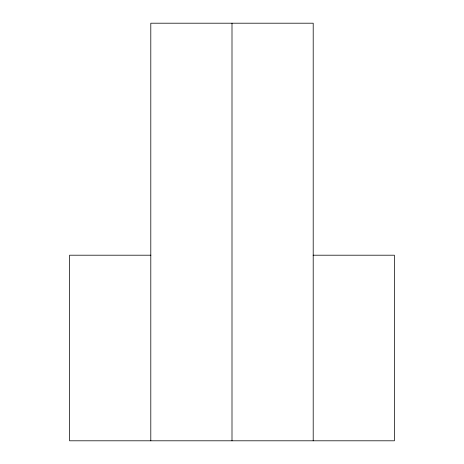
<?xml version="1.0" encoding="UTF-8"?>
<svg xmlns="http://www.w3.org/2000/svg" width="464" height="464" viewBox="0 0 464 464"><rect width="100%" height="100%" fill="white"/><g stroke="black" fill="none" stroke-linecap="round" stroke-linejoin="round"><path stroke-width="0.7" d="M150.887 255.2L69.6 255.2L69.6 440.8L394.4 440.8L394.4 255.2L313.113 255.2M313.2 440.8L313.2 23.2L150.8 23.2L150.8 440.8M232 23.2L232 440.8"/></g></svg>
